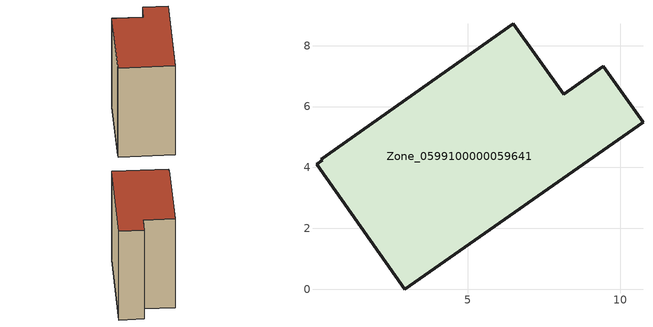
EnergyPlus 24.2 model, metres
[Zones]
Zone_0599100000059641
 floor ground (C_G): 0.03,4.11 0.21,4.23 0.18,4.27 6.49,8.72 8.14,6.4 9.44,7.33 10.75,5.49 2.93,0 z0
 wall outside (C_F): 10.75,5.49 9.44,7.33 8.14,6.4 6.49,8.72 0.18,4.27 0.21,4.23 0.03,4.11 2.93,0 10.75,5.49 z0:9.43
 roof outside (C_R): 0.21,4.23 0.03,4.11 2.93,0 10.75,5.49 9.44,7.33 8.14,6.4 6.49,8.72 0.18,4.27 z9.43
[BUILDING]
Pand.0599100000059641: North Axis=0; Terrain=City; Loads Convergence Tolerance Value=0.04; Temperature Convergence Tolerance Value=0.4; Solar Distribution=FullExterior; Maximum Number of Warmup Days=25; Minimum Number of Warmup Days=1
[Site:Location]
Rotterdam.The.Hague.AP_ZH_NLD Design_Conditions: Latitude=51.96; Longitude=4.45; Time Zone=1; Elevation=-4.5
[SITE:GROUNDTEMPERATURE:BUILDINGSURFACE]
18, 18, 18, 18, 18, 18, 18, 18, 18, 18, 18, 18
[MATERIAL] Thermal Absorptance=0.9; Solar Absorptance=0.7; Visible Absorptance=0.7
Name | Roughness | Thickness | Conductivity | Density | Specific Heat
G.TI.1946-1964 | MediumSmooth | 0.15 | 1 | 540 | 1210
F.TI.1946-1964 | Rough | 0.3 | 0.857143 | 1920 | 840
R.TI.1946-1964 | MediumRough | 0.2 | 0.277778 | 1500 | 1000
[CONSTRUCTION]
C_G: G.TI.1946-1964
C_F: F.TI.1946-1964
C_R: R.TI.1946-1964
[ZONE]
Zone_0599100000059641: Type=1; Multiplier=1; Ceiling Height=Autocalculate; Volume=Autocalculate; Floor Area=autocalculate; Part of Total Floor Area=Yes
[ZONEINFILTRATION:DESIGNFLOWRATE]
Infil_Zone_0599100000059641: Zone or ZoneList or Space or SpaceList=Zone_0599100000059641; Schedule=AlwaysOn; Design Flow Rate Calculation Method=Flow/Area; Flow Rate per Floor Area=0.003; Constant Term Coefficient=1; Temperature Term Coefficient=0; Velocity Term Coefficient=0; Velocity Squared Term Coefficient=0
[HVACTEMPLATE:ZONE:IDEALLOADSAIRSYSTEM]
Zone_0599100000059641: Maximum Heating Supply Air Temperature=50; Minimum Cooling Supply Air Temperature=13; Maximum Heating Supply Air Humidity Ratio=0.0156; Minimum Cooling Supply Air Humidity Ratio=0.0077; Heating Limit=NoLimit; Cooling Limit=NoLimit; Dehumidification Control Type=ConstantSensibleHeatRatio; Cooling Sensible Heat Ratio=0.7; Dehumidification Setpoint=60; Humidification Control Type=None; Humidification Setpoint=30; Outdoor Air Method=None; Outdoor Air Flow Rate per Person=0.00944; Outdoor Air Flow Rate per Zone Floor Area=0; Outdoor Air Flow Rate per Zone=0; Demand Controlled Ventilation Type=None; Outdoor Air Economizer Type=NoEconomizer; Heat Recovery Type=None; Sensible Heat Recovery Effectiveness=0.7; Latent Heat Recovery Effectiveness=0.65
[ZONECONTROL:THERMOSTAT]
ThermostatControl_Zone_0599100000059641: Zone or ZoneList=Zone_0599100000059641; Control Type Schedule=DualSetpointControlType; Control 1=Thermostat_Zone_0599100000059641; Temperature Difference Between Cutout And Setpoint=0
[THERMOSTATSETPOINT:DUALSETPOINT]
Thermostat_Zone_0599100000059641: Heating Setpoint Temperature Schedule=HeatingSetpoint_Zone_0599100000059641; Cooling Setpoint Temperature Schedule=CoolingSetpoint_Zone_0599100000059641
[SCHEDULE:COMPACT]
HeatingSetpoint_Zone_0599100000059641: Through: 12/31, For: AllDays, Until: 24:00, 21
CoolingSetpoint_Zone_0599100000059641: Through: 12/31, For: AllDays, Until: 24:00, 24
DualSetpointControlType: Through: 12/31, For: AllDays, Until: 24:00, 4
AlwaysOn: Through: 12/31, For: AllDays, Until: 24:00, 1
